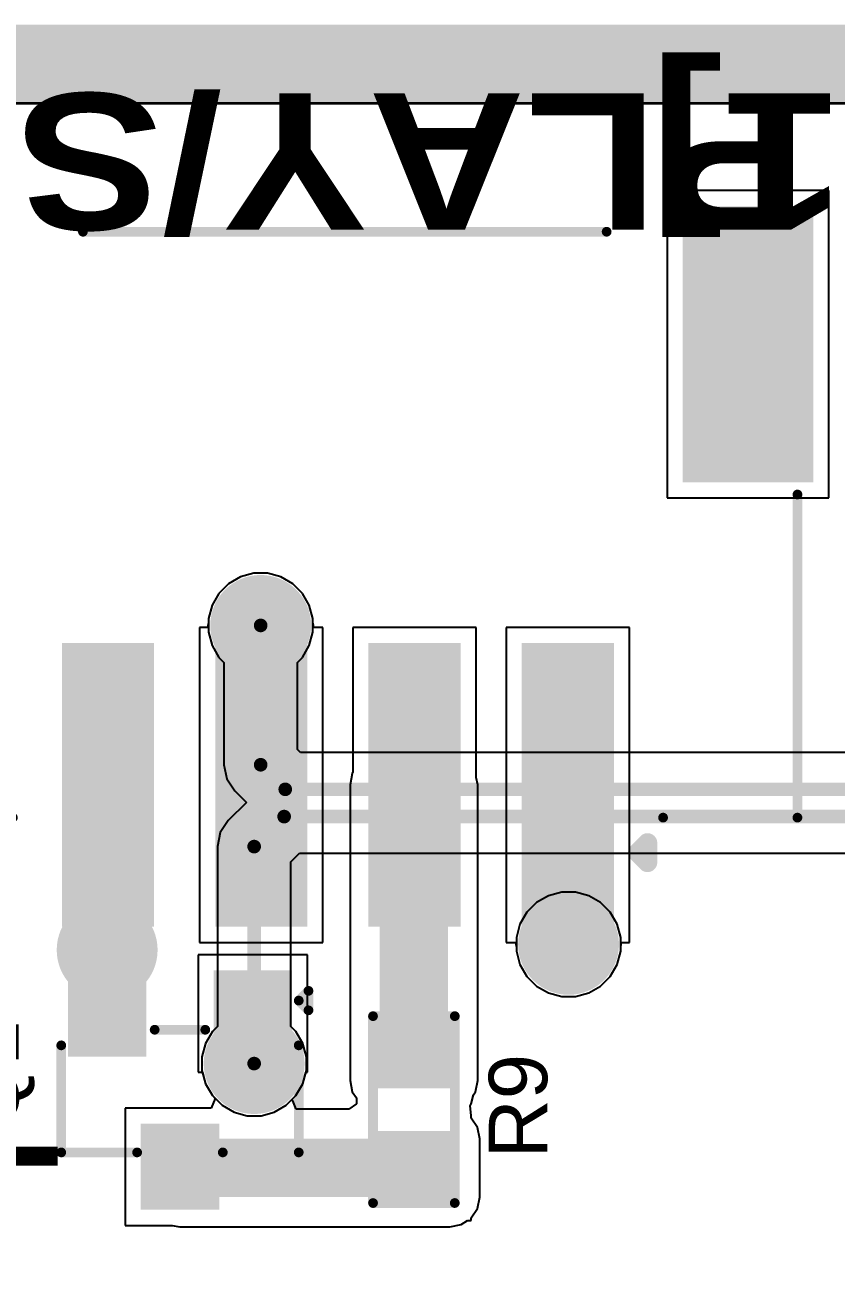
# Model space of a CAD drawing. Header units: inches. Extents: x -0.14 to 3.84, y -0.14 to 3.05.
# Drawn here: x 0.379 to 0.795, y 2.414 to 3.051 of the extents above; entities that cross this region are included whole.
import ezdxf

# ---------------------------------------------------------------- set-up
doc = ezdxf.new("R2010")
doc.units = ezdxf.units.IN
doc.header["$MEASUREMENT"] = 0
for name, color, linetype in [('Board Outline', 216, 'Continuous'), ('Bottom Layer', 5, 'Continuous'), ('Bottom Solder', 6, 'Continuous'), ('Ground Layer', 76, 'Continuous'), ('Power Layer', 16, 'Continuous'), ('Top Layer', 1, 'Continuous'), ('Top Overlay', 2, 'Continuous'), ('Top Paste', 8, 'Continuous'), ('Top Solder', 216, 'Continuous'), ('Via Holes', 16, 'Continuous')]:
    doc.layers.add(name, color=color, linetype=linetype)
doc.styles.add('Arial', font='', dxfattribs={"height": 0.2})
doc.styles.add('Arial Black_Bold', font='', dxfattribs={"height": 0.2})
doc.styles.get('Arial').set_extended_font_data('Arial')
doc.styles.get('Arial Black_Bold').set_extended_font_data('Arial Black', bold=True)

# ---------------------------------------------------------------- blocks, each defined once
blk = doc.blocks.new('SOT_23_19')
at = {"layer": 'Top Layer'}
for points in [[(-0.01614, 0.05748), (0.01614, 0.05748), (0.01614, 0.02126), (-0.01614, 0.02126)], [(-0.05354, -0.02126), (-0.02126, -0.02126), (-0.02126, -0.05748), (-0.05354, -0.05748)], [(0.02126, -0.02126), (0.05354, -0.02126), (0.05354, -0.05748), (0.02126, -0.05748)]]:
    blk.add_hatch(color=1, dxfattribs=at).paths.add_polyline_path(points)
at = {"layer": 'Top Paste'}
for points in [[(-0.01614, 0.05748), (0.01614, 0.05748), (0.01614, 0.02126), (-0.01614, 0.02126)], [(-0.05354, -0.02126), (-0.02126, -0.02126), (-0.02126, -0.05748), (-0.05354, -0.05748)], [(0.02126, -0.02126), (0.05354, -0.02126), (0.05354, -0.05748), (0.02126, -0.05748)]]:
    blk.add_hatch(color=8, dxfattribs=at).paths.add_polyline_path(points)
at = {"layer": 'Top Solder'}
for points in [[(-0.02014, 0.06148), (0.02014, 0.06148), (0.02014, 0.01726), (-0.02014, 0.01726)], [(-0.05754, -0.01726), (-0.01726, -0.01726), (-0.01726, -0.06148), (-0.05754, -0.06148)], [(0.01726, -0.01726), (0.05754, -0.01726), (0.05754, -0.06148), (0.01726, -0.06148)]]:
    blk.add_hatch(color=216, dxfattribs=at).paths.add_polyline_path(points)
at = {"layer": 'Top Overlay'}
for points in [[(-0.061, 0.032, 0.005, 0.005, 0), (-0.061, -0.023, 0.005, 0.005, 0)], [(-0.022, 0.032, 0.005, 0.005, 0), (-0.061, 0.032, 0.005, 0.005, 0)], [(0.061, 0.032, 0.005, 0.005, 0), (0.022, 0.032, 0.005, 0.005, 0)], [(0.061, 0.032, 0.005, 0.005, 0), (0.061, -0.023, 0.005, 0.005, 0)], [(0.013, -0.031, 0.005, 0.005, 0), (-0.013, -0.031, 0.005, 0.005, 0)], [(-0.061, -0.046, 0.005, 0.005, 0), (-0.066, -0.041, 0.005, 0.005, 0)], [(-0.066, -0.041, 0.005, 0.005, 0), (-0.066, -0.051, 0.005, 0.005, 0)], [(-0.061, -0.046, 0.005, 0.005, 0), (-0.066, -0.051, 0.005, 0.005, 0)]]:
    blk.add_lwpolyline(points, format="xyseb", dxfattribs=at)
for points in [[(-0.06225, 0.032, 0.0025, 0.0025, 1), (-0.05975, 0.032, 0.0025, 0.0025, 1)], [(-0.06225, 0.032, 0.0025, 0.0025, 1), (-0.05975, 0.032, 0.0025, 0.0025, 1)], [(-0.02325, 0.032, 0.0025, 0.0025, 1), (-0.02075, 0.032, 0.0025, 0.0025, 1)], [(0.02075, 0.032, 0.0025, 0.0025, 1), (0.02325, 0.032, 0.0025, 0.0025, 1)], [(0.05975, 0.032, 0.0025, 0.0025, 1), (0.06225, 0.032, 0.0025, 0.0025, 1)], [(0.05975, 0.032, 0.0025, 0.0025, 1), (0.06225, 0.032, 0.0025, 0.0025, 1)], [(-0.06225, -0.023, 0.0025, 0.0025, 1), (-0.05975, -0.023, 0.0025, 0.0025, 1)], [(0.05975, -0.023, 0.0025, 0.0025, 1), (0.06225, -0.023, 0.0025, 0.0025, 1)], [(-0.01425, -0.031, 0.0025, 0.0025, 1), (-0.01175, -0.031, 0.0025, 0.0025, 1)], [(0.01175, -0.031, 0.0025, 0.0025, 1), (0.01425, -0.031, 0.0025, 0.0025, 1)], [(-0.06725, -0.041, 0.0025, 0.0025, 1), (-0.06475, -0.041, 0.0025, 0.0025, 1)], [(-0.06725, -0.041, 0.0025, 0.0025, 1), (-0.06475, -0.041, 0.0025, 0.0025, 1)], [(-0.06225, -0.046, 0.0025, 0.0025, 1), (-0.05975, -0.046, 0.0025, 0.0025, 1)], [(-0.06225, -0.046, 0.0025, 0.0025, 1), (-0.05975, -0.046, 0.0025, 0.0025, 1)], [(-0.06725, -0.051, 0.0025, 0.0025, 1), (-0.06475, -0.051, 0.0025, 0.0025, 1)], [(-0.06725, -0.051, 0.0025, 0.0025, 1), (-0.06475, -0.051, 0.0025, 0.0025, 1)]]:
    blk.add_lwpolyline(points, format="xyseb", close=True, dxfattribs=at)
blk = doc.blocks.new('R___0603_67')
at = {"layer": 'Top Layer'}
for points in [[(-0.014999, 0.0175), (-0.014999, -0.0175), (-0.044999, -0.0175), (-0.044999, 0.0175)], [(0.045001, 0.0175), (0.045001, -0.0175), (0.015001, -0.0175), (0.015001, 0.0175)]]:
    blk.add_hatch(color=1, dxfattribs=at).paths.add_polyline_path(points)
at = {"layer": 'Top Paste'}
for points in [[(-0.014999, 0.0175), (-0.014999, -0.0175), (-0.044999, -0.0175), (-0.044999, 0.0175)], [(0.045001, 0.0175), (0.045001, -0.0175), (0.015001, -0.0175), (0.015001, 0.0175)]]:
    blk.add_hatch(color=8, dxfattribs=at).paths.add_polyline_path(points)
at = {"layer": 'Top Solder'}
for points in [[(-0.010999, 0.0215), (-0.010999, -0.0215), (-0.048999, -0.0215), (-0.048999, 0.0215)], [(0.049001, 0.0215), (0.049001, -0.0215), (0.011001, -0.0215), (0.011001, 0.0215)]]:
    blk.add_hatch(color=216, dxfattribs=at).paths.add_polyline_path(points)
at = {"layer": 'Top Overlay'}
for points in [[(-0.047999, 0.021, 0.005, 0.005, 0), (0.048001, 0.021, 0.005, 0.005, 0)], [(-0.047999, 0.021, 0.005, 0.005, 0), (-0.047999, -0.021, 0.005, 0.005, 0)], [(0.048001, 0.021, 0.005, 0.005, 0), (0.048001, -0.021, 0.005, 0.005, 0)], [(-0.047999, -0.021, 0.005, 0.005, 0), (0.048001, -0.021, 0.005, 0.005, 0)]]:
    blk.add_lwpolyline(points, format="xyseb", dxfattribs=at)
for points in [[(-0.049249, 0.021, 0.0025, 0.0025, 1), (-0.046749, 0.021, 0.0025, 0.0025, 1)], [(-0.049249, 0.021, 0.0025, 0.0025, 1), (-0.046749, 0.021, 0.0025, 0.0025, 1)], [(0.046751, 0.021, 0.0025, 0.0025, 1), (0.049251, 0.021, 0.0025, 0.0025, 1)], [(0.046751, 0.021, 0.0025, 0.0025, 1), (0.049251, 0.021, 0.0025, 0.0025, 1)], [(-0.049249, -0.021, 0.0025, 0.0025, 1), (-0.046749, -0.021, 0.0025, 0.0025, 1)], [(-0.049249, -0.021, 0.0025, 0.0025, 1), (-0.046749, -0.021, 0.0025, 0.0025, 1)], [(0.046751, -0.021, 0.0025, 0.0025, 1), (0.049251, -0.021, 0.0025, 0.0025, 1)], [(0.046751, -0.021, 0.0025, 0.0025, 1), (0.049251, -0.021, 0.0025, 0.0025, 1)]]:
    blk.add_lwpolyline(points, format="xyseb", close=True, dxfattribs=at)
blk = doc.blocks.new('S4B_PH_SM4_TB_LF__SN__93')
at = {"layer": 'Top Layer'}
for points in [[(-0.24016, 0.18012), (-0.1811, 0.18012), (-0.1811, 0.04626), (-0.24016, 0.04626)], [(0.1811, 0.18012), (0.24016, 0.18012), (0.24016, 0.04626), (0.1811, 0.04626)], [(-0.1378, -0.04429), (-0.09842, -0.04429), (-0.09842, -0.18209), (-0.1378, -0.18209)], [(-0.05906, -0.04429), (-0.01968, -0.04429), (-0.01968, -0.18209), (-0.05906, -0.18209)], [(0.01968, -0.04429), (0.05906, -0.04429), (0.05906, -0.18209), (0.01968, -0.18209)], [(0.09842, -0.04429), (0.1378, -0.04429), (0.1378, -0.18209), (0.09842, -0.18209)]]:
    blk.add_hatch(color=1, dxfattribs=at).paths.add_polyline_path(points)
at = {"layer": 'Top Paste'}
for points in [[(-0.24016, 0.18012), (-0.1811, 0.18012), (-0.1811, 0.04626), (-0.24016, 0.04626)], [(0.1811, 0.18012), (0.24016, 0.18012), (0.24016, 0.04626), (0.1811, 0.04626)], [(-0.1378, -0.04429), (-0.09842, -0.04429), (-0.09842, -0.18209), (-0.1378, -0.18209)], [(-0.05906, -0.04429), (-0.01968, -0.04429), (-0.01968, -0.18209), (-0.05906, -0.18209)], [(0.01968, -0.04429), (0.05906, -0.04429), (0.05906, -0.18209), (0.01968, -0.18209)], [(0.09842, -0.04429), (0.1378, -0.04429), (0.1378, -0.18209), (0.09842, -0.18209)]]:
    blk.add_hatch(color=8, dxfattribs=at).paths.add_polyline_path(points)
at = {"layer": 'Top Solder'}
for points in [[(-0.24416, 0.18412), (-0.1771, 0.18412), (-0.1771, 0.04226), (-0.24416, 0.04226)], [(0.1771, 0.18412), (0.24416, 0.18412), (0.24416, 0.04226), (0.1771, 0.04226)], [(-0.1418, -0.04029), (-0.09442, -0.04029), (-0.09442, -0.18609), (-0.1418, -0.18609)], [(-0.06306, -0.04029), (-0.01568, -0.04029), (-0.01568, -0.18609), (-0.06306, -0.18609)], [(0.01568, -0.04029), (0.06306, -0.04029), (0.06306, -0.18609), (0.01568, -0.18609)], [(0.09442, -0.04029), (0.1418, -0.04029), (0.1418, -0.18609), (0.09442, -0.18609)]]:
    blk.add_hatch(color=216, dxfattribs=at).paths.add_polyline_path(points)
at = {"layer": 'Top Overlay'}
for points in [[(-0.131, 0.171, 0.005, 0.005, 0), (0.138, 0.171, 0.005, 0.005, 0)], [(-0.236, -0.13, 0.005, 0.005, 0), (-0.236, 0.036, 0.005, 0.005, 0)], [(0.236, -0.13, 0.005, 0.005, 0), (0.236, 0.036, 0.005, 0.005, 0)], [(-0.236, -0.13, 0.005, 0.005, 0), (-0.167, -0.13, 0.005, 0.005, 0)], [(0.167, -0.13, 0.005, 0.005, 0), (0.236, -0.13, 0.005, 0.005, 0)], [(0.154, -0.148, 0.01, 0.01, 0), (0.159, -0.143, 0.01, 0.01, 0)], [(0.159, -0.153, 0.01, 0.01, 0), (0.159, -0.143, 0.01, 0.01, 0)], [(0.154, -0.148, 0.01, 0.01, 0), (0.159, -0.153, 0.01, 0.01, 0)]]:
    blk.add_lwpolyline(points, format="xyseb", dxfattribs=at)
for points in [[(-0.13225, 0.171, 0.0025, 0.0025, 1), (-0.12975, 0.171, 0.0025, 0.0025, 1)], [(0.13675, 0.171, 0.0025, 0.0025, 1), (0.13925, 0.171, 0.0025, 0.0025, 1)], [(-0.23725, 0.036, 0.0025, 0.0025, 1), (-0.23475, 0.036, 0.0025, 0.0025, 1)], [(0.23475, 0.036, 0.0025, 0.0025, 1), (0.23725, 0.036, 0.0025, 0.0025, 1)], [(-0.23725, -0.13, 0.0025, 0.0025, 1), (-0.23475, -0.13, 0.0025, 0.0025, 1)], [(-0.23725, -0.13, 0.0025, 0.0025, 1), (-0.23475, -0.13, 0.0025, 0.0025, 1)], [(-0.16825, -0.13, 0.0025, 0.0025, 1), (-0.16575, -0.13, 0.0025, 0.0025, 1)], [(0.16575, -0.13, 0.0025, 0.0025, 1), (0.16825, -0.13, 0.0025, 0.0025, 1)], [(0.23475, -0.13, 0.0025, 0.0025, 1), (0.23725, -0.13, 0.0025, 0.0025, 1)], [(0.23475, -0.13, 0.0025, 0.0025, 1), (0.23725, -0.13, 0.0025, 0.0025, 1)], [(0.1565, -0.143, 0.005, 0.005, 1), (0.1615, -0.143, 0.005, 0.005, 1)], [(0.1565, -0.143, 0.005, 0.005, 1), (0.1615, -0.143, 0.005, 0.005, 1)], [(0.1515, -0.148, 0.005, 0.005, 1), (0.1565, -0.148, 0.005, 0.005, 1)], [(0.1515, -0.148, 0.005, 0.005, 1), (0.1565, -0.148, 0.005, 0.005, 1)], [(0.1565, -0.153, 0.005, 0.005, 1), (0.1615, -0.153, 0.005, 0.005, 1)], [(0.1565, -0.153, 0.005, 0.005, 1), (0.1615, -0.153, 0.005, 0.005, 1)]]:
    blk.add_lwpolyline(points, format="xyseb", close=True, dxfattribs=at)

msp = doc.modelspace()

# ---------------------------------------------------------------- hatches: boundary and pattern name
at = {"layer": 'Bottom Layer'}
h = msp.add_hatch(color=5, dxfattribs=at)
edge = h.paths.add_edge_path()
edge.add_arc((0.49979, 2.74293), 0.01181, 0, 360)
h = msp.add_hatch(color=5, dxfattribs=at)
edge = h.paths.add_edge_path()
edge.add_arc((0.42094, 2.5762), 0.01181, 0, 360)
h = msp.add_hatch(color=5, dxfattribs=at)
edge = h.paths.add_edge_path()
edge.add_arc((0.65793, 2.57908), 0.01181, 0, 360)
h = msp.add_hatch(color=5, dxfattribs=at)
edge = h.paths.add_edge_path()
edge.add_arc((0.49644, 2.51783), 0.01181, 0, 360)
at = {"layer": 'Bottom Solder'}
h = msp.add_hatch(color=6, dxfattribs=at)
edge = h.paths.add_edge_path()
edge.add_arc((0.49979, 2.74293), 0.01581, 0, 360)
h = msp.add_hatch(color=6, dxfattribs=at)
edge = h.paths.add_edge_path()
edge.add_arc((0.65793, 2.57908), 0.01581, 0, 360)
h = msp.add_hatch(color=6, dxfattribs=at)
edge = h.paths.add_edge_path()
edge.add_arc((0.42094, 2.5762), 0.01581, 0, 360)
h = msp.add_hatch(color=6, dxfattribs=at)
edge = h.paths.add_edge_path()
edge.add_arc((0.49644, 2.51783), 0.01581, 0, 360)
at = {"layer": 'Ground Layer'}
h = msp.add_hatch(color=76, dxfattribs=at)
edge = h.paths.add_edge_path()
edge.add_arc((0.49979, 2.74293), 0.02591, 0, 360)
h = msp.add_hatch(color=76, dxfattribs=at)
edge = h.paths.add_edge_path()
edge.add_arc((0.65793, 2.57908), 0.02591, 0, 360)
h = msp.add_hatch(color=76, dxfattribs=at)
edge = h.paths.add_edge_path()
edge.add_arc((0.49644, 2.51783), 0.02591, 0, 360)
at = {"layer": 'Power Layer'}
h = msp.add_hatch(color=16, dxfattribs=at)
edge = h.paths.add_edge_path()
edge.add_arc((0.49979, 2.74293), 0.02591, 0, 360)
h = msp.add_hatch(color=16, dxfattribs=at)
edge = h.paths.add_edge_path()
edge.add_arc((0.42094, 2.5762), 0.02591, 0, 360)
h = msp.add_hatch(color=16, dxfattribs=at)
edge = h.paths.add_edge_path()
edge.add_arc((0.49644, 2.51783), 0.02591, 0, 360)
at = {"layer": 'Top Layer'}
h = msp.add_hatch(color=1, dxfattribs=at)
edge = h.paths.add_edge_path()
edge.add_arc((0.49979, 2.74293), 0.01181, 0, 360)
for points in [[(0.51161, 2.74293), (0.488, 2.74293), (0.488, 2.66101), (0.51161, 2.66101)], [(0.40479, 2.52545), (0.43708, 2.52545), (0.43708, 2.66101), (0.40479, 2.66101)], [(0.56099, 2.5092), (0.59599, 2.5092), (0.59599, 2.66101), (0.56099, 2.66101)], [(0.64611, 2.57908), (0.66971, 2.57908), (0.66971, 2.66101), (0.64611, 2.66101)], [(0.48462, 2.51783), (0.50823, 2.51783), (0.50823, 2.54357), (0.48462, 2.54357)], [(0.45834, 2.4492), (0.59699, 2.4492), (0.59699, 2.4792), (0.45834, 2.4792)]]:
    msp.add_hatch(color=1, dxfattribs=at).paths.add_polyline_path(points)
h = msp.add_hatch(color=1, dxfattribs=at)
edge = h.paths.add_edge_path()
edge.add_arc((0.42094, 2.5762), 0.01181, 0, 360)
h = msp.add_hatch(color=1, dxfattribs=at)
edge = h.paths.add_edge_path()
edge.add_arc((0.65793, 2.57908), 0.01181, 0, 360)
h = msp.add_hatch(color=1, dxfattribs=at)
edge = h.paths.add_edge_path()
edge.add_arc((0.49644, 2.51783), 0.01181, 0, 360)
at = {"layer": 'Top Solder'}
h = msp.add_hatch(color=216, dxfattribs=at)
edge = h.paths.add_edge_path()
edge.add_arc((0.49979, 2.74293), 0.01581, 0, 360)
h = msp.add_hatch(color=216, dxfattribs=at)
edge = h.paths.add_edge_path()
edge.add_arc((0.65793, 2.57908), 0.01581, 0, 360)
h = msp.add_hatch(color=216, dxfattribs=at)
edge = h.paths.add_edge_path()
edge.add_arc((0.42094, 2.5762), 0.01581, 0, 360)
h = msp.add_hatch(color=216, dxfattribs=at)
edge = h.paths.add_edge_path()
edge.add_arc((0.49644, 2.51783), 0.01581, 0, 360)
at = {"layer": 'Via Holes'}
h = msp.add_hatch(color=7, dxfattribs=at)
edge = h.paths.add_edge_path()
edge.add_arc((0.49979, 2.74293), 0.00591, 0, 360)
h = msp.add_hatch(color=7, dxfattribs=at)
edge = h.paths.add_edge_path()
edge.add_arc((0.42094, 2.5762), 0.00591, 0, 360)
h = msp.add_hatch(color=7, dxfattribs=at)
edge = h.paths.add_edge_path()
edge.add_arc((0.65793, 2.57908), 0.00591, 0, 360)
h = msp.add_hatch(color=7, dxfattribs=at)
edge = h.paths.add_edge_path()
edge.add_arc((0.49644, 2.51783), 0.00591, 0, 360)

# ---------------------------------------------------------------- linework, layer by layer
at = {"layer": 'Board Outline'}
msp.add_lwpolyline([(-0.11811, 3.0315, 0.005, 0.005, 0), (3.8189, 3.0315, 0.005, 0.005, 0)], format="xyseb", dxfattribs=at)
at = {"layer": 'Bottom Layer'}
for p, q in [((-0.09772, 3.01111), (3.79851, 3.0111)), ((0.48944, 2.76791), (0.48333, 2.76438)), ((0.49626, 2.76974), (0.48944, 2.76791)), ((0.50332, 2.76974), (0.49626, 2.76974)), ((0.51014, 2.76791), (0.50332, 2.76974)), ((0.51625, 2.76438), (0.51014, 2.76791)), ((0.47834, 2.75939), (0.47481, 2.75328)), ((0.48333, 2.76438), (0.47834, 2.75939)), ((0.52124, 2.75939), (0.51625, 2.76438)), ((0.52477, 2.75328), (0.52124, 2.75939)), ((0.47481, 2.75328), (0.47298, 2.74646)), ((0.5266, 2.74646), (0.52477, 2.75328)), ((0.47298, 2.74646), (0.47298, 2.7394)), ((0.5266, 2.7394), (0.5266, 2.74646)), ((0.47298, 2.7394), (0.47481, 2.73258)), ((0.52477, 2.73258), (0.5266, 2.7394)), ((0.47481, 2.73258), (0.47834, 2.72647)), ((0.52124, 2.72647), (0.52477, 2.73258)), ((0.47834, 2.72647), (0.48093, 2.72388)), ((0.48093, 2.72388), (0.48093, 2.67135)), ((0.51865, 2.72388), (0.52124, 2.72647)), ((0.51865, 2.67916), (0.51865, 2.72388)), ((0.52023, 2.67758), (0.51865, 2.67916)), ((0.98971, 2.67758), (0.52023, 2.67758)), ((0.48093, 2.67135), (0.48236, 2.66413)), ((0.48236, 2.66413), (0.48645, 2.65801)), ((0.48645, 2.65801), (0.49246, 2.65201)), ((0.49246, 2.65201), (0.4831, 2.64265)), ((0.4831, 2.64265), (0.47901, 2.63653)), ((0.47901, 2.63653), (0.47758, 2.62931)), ((0.47758, 2.62931), (0.47758, 2.53688)), ((0.5153, 2.6215), (0.51966, 2.62586)), ((0.51966, 2.62586), (0.98734, 2.62586)), ((0.5153, 2.53688), (0.5153, 2.6215)), ((0.64147, 2.60054), (0.63647, 2.59554)), ((0.64758, 2.60407), (0.64147, 2.60054)), ((0.6544, 2.60589), (0.64758, 2.60407)), ((0.66146, 2.60589), (0.6544, 2.60589)), ((0.66828, 2.60407), (0.66146, 2.60589)), ((0.67439, 2.60054), (0.66828, 2.60407)), ((0.67938, 2.59554), (0.67439, 2.60054)), ((0.63647, 2.59554), (0.63294, 2.58943)), ((0.68291, 2.58943), (0.67938, 2.59554)), ((0.63294, 2.58943), (0.63112, 2.58261)), ((0.68474, 2.58261), (0.68291, 2.58943)), ((0.63112, 2.58261), (0.63112, 2.57555)), ((0.68474, 2.57555), (0.68474, 2.58261)), ((0.63112, 2.57555), (0.63294, 2.56873)), ((0.68291, 2.56873), (0.68474, 2.57555)), ((0.63294, 2.56873), (0.63647, 2.56262)), ((0.67938, 2.56262), (0.68291, 2.56873)), ((0.63647, 2.56262), (0.64147, 2.55763)), ((0.67439, 2.55763), (0.67938, 2.56262)), ((0.64147, 2.55763), (0.64758, 2.5541)), ((0.66828, 2.5541), (0.67439, 2.55763)), ((0.64758, 2.5541), (0.6544, 2.55227)), ((0.6544, 2.55227), (0.66146, 2.55227)), ((0.66146, 2.55227), (0.66828, 2.5541)), ((0.47758, 2.53688), (0.47498, 2.53429)), ((0.51789, 2.53429), (0.5153, 2.53688)), ((0.47498, 2.53429), (0.47145, 2.52818)), ((0.52142, 2.52818), (0.51789, 2.53429)), ((0.47145, 2.52818), (0.46963, 2.52136)), ((0.52325, 2.52136), (0.52142, 2.52818)), ((0.46963, 2.52136), (0.46963, 2.5143)), ((0.52325, 2.5143), (0.52325, 2.52136)), ((0.46963, 2.5143), (0.47145, 2.50748)), ((0.52142, 2.50748), (0.52325, 2.5143)), ((0.47145, 2.50748), (0.47498, 2.50137)), ((0.51789, 2.50137), (0.52142, 2.50748)), ((0.47498, 2.50137), (0.47998, 2.49638)), ((0.5129, 2.49638), (0.51789, 2.50137)), ((0.47998, 2.49638), (0.48609, 2.49285)), ((0.48609, 2.49285), (0.49291, 2.49102)), ((0.49997, 2.49102), (0.50679, 2.49285)), ((0.50679, 2.49285), (0.5129, 2.49638)), ((0.49291, 2.49102), (0.49997, 2.49102))]:
    msp.add_line(p, q, dxfattribs=at)
for points in [[(0.49979, 2.67135, 0.007, 0.007, 0), (0.49979, 2.74293, 0.007, 0.007, 0)], [(0.49979, 2.67135, 0.007, 0.007, 0), (0.51242, 2.65872, 0.007, 0.007, 0)], [(0.51242, 2.65872, 0.007, 0.007, 0), (1.70325, 2.65872, 0.007, 0.007, 0)], [(0.49644, 2.62931, 0.007, 0.007, 0), (0.51184, 2.64472, 0.007, 0.007, 0)], [(0.51184, 2.64472, 0.007, 0.007, 0), (1.69745, 2.64472, 0.007, 0.007, 0)], [(0.49644, 2.51783, 0.007, 0.007, 0), (0.49644, 2.62931, 0.007, 0.007, 0)]]:
    msp.add_lwpolyline(points, format="xyseb", dxfattribs=at)
for points in [[(0.49804, 2.74293, 0.0035, 0.0035, 1), (0.50154, 2.74293, 0.0035, 0.0035, 1)], [(0.49804, 2.67135, 0.0035, 0.0035, 1), (0.50154, 2.67135, 0.0035, 0.0035, 1)], [(0.49804, 2.67135, 0.0035, 0.0035, 1), (0.50154, 2.67135, 0.0035, 0.0035, 1)], [(0.51067, 2.65872, 0.0035, 0.0035, 1), (0.51417, 2.65872, 0.0035, 0.0035, 1)], [(0.51067, 2.65872, 0.0035, 0.0035, 1), (0.51417, 2.65872, 0.0035, 0.0035, 1)], [(0.51009, 2.64472, 0.0035, 0.0035, 1), (0.51359, 2.64472, 0.0035, 0.0035, 1)], [(0.51009, 2.64472, 0.0035, 0.0035, 1), (0.51359, 2.64472, 0.0035, 0.0035, 1)], [(0.49469, 2.62931, 0.0035, 0.0035, 1), (0.49819, 2.62931, 0.0035, 0.0035, 1)], [(0.49469, 2.62931, 0.0035, 0.0035, 1), (0.49819, 2.62931, 0.0035, 0.0035, 1)], [(0.49469, 2.51783, 0.0035, 0.0035, 1), (0.49819, 2.51783, 0.0035, 0.0035, 1)]]:
    msp.add_lwpolyline(points, format="xyseb", close=True, dxfattribs=at)
at = {"layer": 'Ground Layer'}
msp.add_line((-0.09801, 3.0114), (3.7988, 3.0114), dxfattribs=at)
msp.add_lwpolyline([(-0.11811, 3.0315, 0.04, 0.04, 0), (3.8189, 3.0315, 0.04, 0.04, 0)], format="xyseb", dxfattribs=at)
at = {"layer": 'Power Layer'}
msp.add_line((-0.09801, 3.0114), (3.7988, 3.0114), dxfattribs=at)
msp.add_lwpolyline([(-0.11811, 3.0315, 0.04, 0.04, 0), (3.8189, 3.0315, 0.04, 0.04, 0)], format="xyseb", dxfattribs=at)
at = {"layer": 'Top Layer'}
for p, q in [((-0.09772, 3.01111), (3.79851, 3.0111)), ((0.79165, 2.96631), (0.70859, 2.96631)), ((0.70859, 2.96631), (0.70859, 2.80845)), ((0.79165, 2.80845), (0.79165, 2.96631)), ((0.70859, 2.80845), (0.79165, 2.80845)), ((0.48944, 2.76791), (0.48333, 2.76438)), ((0.49626, 2.76974), (0.48944, 2.76791)), ((0.50332, 2.76974), (0.49626, 2.76974)), ((0.51014, 2.76791), (0.50332, 2.76974)), ((0.51625, 2.76438), (0.51014, 2.76791)), ((0.47834, 2.75939), (0.47481, 2.75328)), ((0.48333, 2.76438), (0.47834, 2.75939)), ((0.52124, 2.75939), (0.51625, 2.76438)), ((0.52477, 2.75328), (0.52124, 2.75939)), ((0.47481, 2.75328), (0.47298, 2.74646)), ((0.5266, 2.74646), (0.52477, 2.75328)), ((0.47271, 2.7419), (0.46843, 2.7419)), ((0.46843, 2.7419), (0.46843, 2.58011)), ((0.47298, 2.74429), (0.47271, 2.74293)), ((0.47271, 2.74293), (0.47271, 2.7419)), ((0.47298, 2.74646), (0.47298, 2.74429)), ((0.5266, 2.74444), (0.5266, 2.74646)), ((0.5269, 2.74293), (0.5266, 2.74444)), ((0.5269, 2.7419), (0.5269, 2.74293)), ((0.5318, 2.7419), (0.5269, 2.7419)), ((0.5318, 2.58011), (0.5318, 2.7419)), ((0.61054, 2.7419), (0.54717, 2.7419)), ((0.54717, 2.7419), (0.54717, 2.66733)), ((0.61054, 2.66472), (0.61054, 2.7419)), ((0.68928, 2.7419), (0.62591, 2.7419)), ((0.62591, 2.7419), (0.62591, 2.58011)), ((0.68928, 2.58011), (0.68928, 2.7419)), ((0.54686, 2.66686), (0.54569, 2.66101)), ((0.54717, 2.66733), (0.54686, 2.66686)), ((0.61128, 2.66101), (0.61054, 2.66472)), ((0.54569, 2.66101), (0.54569, 2.5092)), ((0.61128, 2.5092), (0.61128, 2.66101)), ((0.46843, 2.58011), (0.5318, 2.58011)), ((0.62591, 2.58011), (0.63081, 2.58011)), ((0.63081, 2.58011), (0.63081, 2.57908)), ((0.63081, 2.57908), (0.63112, 2.57756)), ((0.63112, 2.57756), (0.63112, 2.57555)), ((0.63112, 2.57555), (0.63294, 2.56873)), ((0.68291, 2.56873), (0.68474, 2.57555)), ((0.68474, 2.57773), (0.68501, 2.57908)), ((0.68474, 2.57555), (0.68474, 2.57773)), ((0.68501, 2.57908), (0.68501, 2.58011)), ((0.68501, 2.58011), (0.68928, 2.58011)), ((0.52388, 2.57368), (0.4676, 2.57368)), ((0.4676, 2.57368), (0.4676, 2.51346)), ((0.52388, 2.51346), (0.52388, 2.57368)), ((0.63294, 2.56873), (0.63647, 2.56262)), ((0.67938, 2.56262), (0.68291, 2.56873)), ((0.63647, 2.56262), (0.64147, 2.55763)), ((0.67439, 2.55763), (0.67938, 2.56262)), ((0.64147, 2.55763), (0.64758, 2.5541)), ((0.66828, 2.5541), (0.67439, 2.55763)), ((0.64758, 2.5541), (0.6544, 2.55227)), ((0.6544, 2.55227), (0.66146, 2.55227)), ((0.66146, 2.55227), (0.66828, 2.5541)), ((0.4676, 2.51346), (0.46985, 2.51346)), ((0.46985, 2.51346), (0.47145, 2.50748)), ((0.52142, 2.50748), (0.52302, 2.51346)), ((0.52302, 2.51346), (0.52388, 2.51346)), ((0.47145, 2.50748), (0.47498, 2.50137)), ((0.51789, 2.50137), (0.52142, 2.50748)), ((0.54569, 2.5092), (0.54686, 2.50334)), ((0.61012, 2.50334), (0.61128, 2.5092)), ((0.47642, 2.49993), (0.47435, 2.49493)), ((0.47498, 2.50137), (0.47642, 2.49993)), ((0.51602, 2.49949), (0.51789, 2.50137)), ((0.51809, 2.49449), (0.51602, 2.49949)), ((0.54686, 2.50334), (0.54899, 2.50016)), ((0.54899, 2.50016), (0.54899, 2.4972)), ((0.60799, 2.4972), (0.60906, 2.50175)), ((0.60906, 2.50175), (0.61012, 2.50334)), ((0.47435, 2.49493), (0.4302, 2.49493)), ((0.4302, 2.49493), (0.4302, 2.43471)), ((0.54511, 2.49449), (0.51809, 2.49449)), ((0.54899, 2.4972), (0.54511, 2.49449)), ((0.60746, 2.4962), (0.60799, 2.4972)), ((0.60799, 2.4912), (0.60746, 2.4962)), ((0.60799, 2.4972), (0.60799, 2.4972)), ((0.60799, 2.48973), (0.60799, 2.4912)), ((0.60799, 2.4912), (0.60799, 2.4912)), ((0.61112, 2.48505), (0.60799, 2.48973)), ((0.61228, 2.4792), (0.61112, 2.48505)), ((0.61228, 2.4492), (0.61228, 2.4792)), ((0.61112, 2.44334), (0.61228, 2.4492)), ((0.60799, 2.43866), (0.61112, 2.44334)), ((0.4302, 2.43471), (0.45426, 2.43471)), ((0.45426, 2.43471), (0.45834, 2.4339)), ((0.59699, 2.4339), (0.60284, 2.43507)), ((0.60284, 2.43507), (0.60603, 2.4372)), ((0.60603, 2.4372), (0.60799, 2.4372)), ((0.60799, 2.4372), (0.60799, 2.43866)), ((0.45834, 2.4339), (0.59699, 2.4339))]:
    msp.add_line(p, q, dxfattribs=at)

# ---------------------------------------------------------------- block references
msp.add_blockref('S4B_PH_SM4_TB_LF__SN__93', (0.53949, 2.77419))
for name, p, rotation in [('SOT_23_19', (0.45834, 2.50419), 180), ('R___0603_67', (0.57849, 2.49419), 90)]:
    msp.add_blockref(name, p, dxfattribs=dict(rotation=rotation))

# ---------------------------------------------------------------- texts
at = {"layer": 'Top Overlay'}
for s, height, rotation, style, p in [('PLAY/STOP [1]', 0.07, 180, 'Arial Black_Bold', (0.77865, 3.01629)), ('VOL-UP [1]', 0.07, 180, 'Arial Black_Bold', (1.29046, 3.01629)), ('Q1', 0.03, 90, 'Arial', (0.37548, 2.4842)), ('R9', 0.03, 90, 'Arial', (0.64696, 2.4692)), ('DC INPUT', 0.06, 360, 'Arial Black_Bold', (-0.0565, 2.4151))]:
    msp.add_text(s, height=height, rotation=rotation, dxfattribs=dict(at, style=style)).set_placement(p)

doc.saveas('drawing.dxf')
